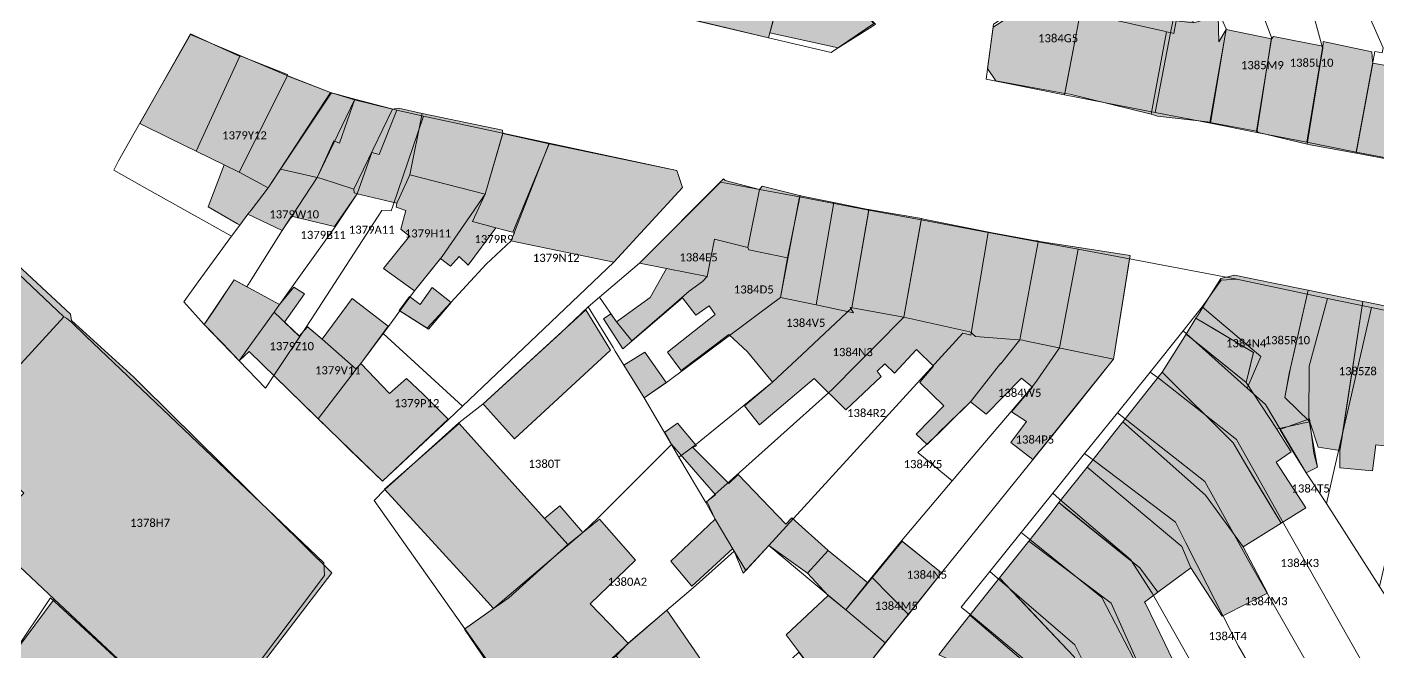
# Model space of a CAD drawing. Header units: metres. Extents: x 113120 to 240396, y 120329 to 242116.
# Drawn here: x 113298.6 to 113431.6, y 121704.6 to 121766.1 of the extents above; entities that cross this region are included whole.
import ezdxf

# ---------------------------------------------------------------- set-up
doc = ezdxf.new("R2010")
doc.units = ezdxf.units.M
doc.header["$LTSCALE"] = 3
for name, color, linetype, lineweight in [('Bpn_CaPa', 78, 'Continuous', 0), ('Bpn_ReBu', 4, 'Continuous', 0), ('Bpt_CaNu', 7, 'Continuous', 0), ('Hachure bâtiment', 11, 'Continuous', 0)]:
    doc.layers.add(name, color=color, linetype=linetype, lineweight=lineweight)
doc.styles.add('Legend', font='')
doc.styles.get('Legend').set_extended_font_data('Calibri')

msp = doc.modelspace()

# ---------------------------------------------------------------- hatches: boundary and pattern name
at = {"layer": 'Hachure bâtiment'}
h = msp.add_hatch(color=256, dxfattribs=at)
h.dxf.hatch_style = 1
h.paths.add_polyline_path([(113412.6, 121774.72), (113412.35, 121774.59), (113410.23, 121773.53), (113413.49, 121766.52), (113411.78, 121766.73), (113411.54, 121765.48), (113411.21, 121765.56), (113410.99, 121765.61), (113410.81, 121765.65), (113410.59, 121765.7), (113402.86, 121767.46), (113402.32, 121767.43), (113402.51, 121767.52), (113402.71, 121768.61), (113403.83, 121769.29), (113404.28, 121769.63), (113402.94, 121772.03), (113407.68, 121775), (113411.17, 121777.65)])
h = msp.add_hatch(color=256, dxfattribs=at)
h.dxf.hatch_style = 1
h.paths.add_polyline_path([(113370.82, 121775.29), (113371.3, 121776.25), (113374.37, 121775.26), (113374.24, 121774.74), (113373.49, 121771.83), (113373.43, 121771.61), (113373.39, 121771.44), (113371.76, 121765.53), (113371.63, 121765.06), (113362.61, 121767.2), (113362.43, 121767.19), (113364.29, 121774.94), (113364.34, 121775.15), (113364.56, 121775.24), (113364.41, 121775.29), (113364.56, 121775.58), (113365.17, 121776.75)])
h = msp.add_hatch(color=256, dxfattribs=at)
h.dxf.hatch_style = 1
h.paths.add_polyline_path([(113378.6, 121770.23), (113382.16, 121766.4), (113381.84, 121766.18), (113378.49, 121764.06), (113371.76, 121765.53), (113373.39, 121771.44), (113373.43, 121771.61)])
h = msp.add_hatch(color=256, dxfattribs=at)
h.dxf.hatch_style = 1
h.paths.add_polyline_path([(113402.51, 121767.52), (113402.32, 121767.43), (113400.81, 121759.57), (113394.01, 121760.8), (113393.2, 121762.04), (113393.74, 121766.09), (113397.69, 121768.63)])
h = msp.add_hatch(color=256, dxfattribs=at)
h.dxf.hatch_style = 1
h.paths.add_polyline_path([(113410.59, 121765.7), (113410.81, 121765.65), (113409.3, 121757.54), (113401.3, 121759.49), (113400.81, 121759.57), (113402.32, 121767.43), (113402.86, 121767.46)])
h = msp.add_hatch(color=256, dxfattribs=at)
h.dxf.hatch_style = 1
h.paths.add_polyline_path([(113415.99, 121764.66), (113416.7, 121765.86), (113415.1, 121756.71), (113414.86, 121756.77), (113409.92, 121757.35), (113409.53, 121757.48), (113409.3, 121757.54), (113410.81, 121765.65), (113410.99, 121765.61), (113411.21, 121765.56), (113411.54, 121765.48), (113411.78, 121766.73), (113413.49, 121766.52), (113415.92, 121767.2)])
h = msp.add_hatch(color=256, dxfattribs=at)
h.dxf.hatch_style = 1
h.paths.add_polyline_path([(113421.15, 121764.95), (113419.68, 121755.86), (113415.3, 121756.67), (113415.1, 121756.71), (113416.7, 121765.86)])
h = msp.add_hatch(color=256, dxfattribs=at)
h.dxf.hatch_style = 1
h.paths.add_polyline_path([(113319.37, 121763.32), (113319.57, 121763.24), (113315.28, 121753.89), (113312.72, 121755.14), (113309.73, 121756.6), (113314.71, 121765.43)])
h = msp.add_hatch(color=256, dxfattribs=at)
h.dxf.hatch_style = 1
h.paths.add_polyline_path([(113426.21, 121764.23), (113426.2, 121764.08), (113424.68, 121754.58), (113419.87, 121755.74), (113419.68, 121755.86), (113421.15, 121764.95), (113421.37, 121765.19)])
h = msp.add_hatch(color=256, dxfattribs=at)
h.dxf.hatch_style = 1
h.paths.add_polyline_path([(113431.03, 121763.66), (113431.09, 121762.74), (113431.14, 121762.55), (113429.48, 121753.69), (113424.98, 121754.52), (113424.68, 121754.58), (113426.2, 121764.08), (113426.21, 121764.23), (113426.24, 121764.46), (113426.26, 121764.7)])
h = msp.add_hatch(color=256, dxfattribs=at)
h.dxf.hatch_style = 1
h.paths.add_polyline_path([(113319.78, 121763.2), (113324.28, 121761.45), (113324.25, 121761.3), (113324.16, 121761.1), (113319.5, 121751.82), (113318.05, 121752.54), (113315.28, 121753.89), (113319.57, 121763.24)])
h = msp.add_hatch(color=256, dxfattribs=at)
h.dxf.hatch_style = 1
h.paths.add_polyline_path([(113435.15, 121761.83), (113435.37, 121761.79), (113433.48, 121753.09), (113433.34, 121752.97), (113429.48, 121753.69), (113431.14, 121762.55)])
h = msp.add_hatch(color=256, dxfattribs=at)
h.dxf.hatch_style = 1
h.paths.add_polyline_path([(113328.34, 121759.72), (113328.57, 121759.6), (113323.58, 121752.13), (113322.37, 121750.29), (113319.5, 121751.82), (113324.16, 121761.1), (113324.25, 121761.3)])
h = msp.add_hatch(color=256, dxfattribs=at)
h.dxf.hatch_style = 1
h.paths.add_polyline_path([(113328.82, 121759.56), (113330.86, 121758.94), (113327.19, 121751.29), (113323.58, 121752.13), (113328.57, 121759.6)])
h = msp.add_hatch(color=256, dxfattribs=at)
h.dxf.hatch_style = 1
h.paths.add_polyline_path([(113334.6, 121758.02), (113330.8, 121750.15), (113327.57, 121751.2), (113327.19, 121751.29), (113330.86, 121758.94)])
h = msp.add_hatch(color=256, dxfattribs=at)
h.dxf.hatch_style = 1
h.paths.add_polyline_path([(113337.52, 121757.61), (113336.32, 121751.55), (113335.29, 121749.32), (113335.05, 121748.77), (113331.12, 121749.69), (113330.82, 121749.77), (113330.8, 121750.15), (113334.6, 121758.02), (113335.21, 121758.13)])
h = msp.add_hatch(color=256, dxfattribs=at)
h.dxf.hatch_style = 1
h.paths.add_polyline_path([(113345.45, 121755.94), (113345.47, 121755.63), (113343.73, 121749.65), (113336.32, 121751.55), (113337.52, 121757.61)])
h = msp.add_hatch(color=256, dxfattribs=at)
h.dxf.hatch_style = 1
h.paths.add_polyline_path([(113350.04, 121754.61), (113346.45, 121745.9), (113346.28, 121745.95), (113344.77, 121746.35), (113342.49, 121746.95), (113343.73, 121749.65), (113345.47, 121755.63)])
h = msp.add_hatch(color=256, dxfattribs=at)
h.dxf.hatch_style = 1
h.paths.add_polyline_path([(113362.6, 121751.97), (113363.15, 121750.3), (113356.39, 121742.96), (113346.27, 121745.07), (113346.62, 121745.86), (113346.45, 121745.9), (113350.04, 121754.61)])
h = msp.add_hatch(color=256, dxfattribs=at)
h.dxf.hatch_style = 1
h.paths.add_polyline_path([(113319.5, 121751.82), (113322.37, 121750.29), (113323.58, 121752.13), (113327.19, 121751.29), (113327.57, 121751.2), (113330.8, 121750.15), (113330.82, 121749.77), (113331.12, 121749.69), (113328.9, 121746.47), (113324.67, 121747.5), (113323.73, 121746.07), (113320.37, 121747.67), (113319.58, 121746.6), (113319.35, 121746.74), (113316.47, 121748.4), (113318.05, 121752.54)])
h = msp.add_hatch(color=256, dxfattribs=at)
h.dxf.hatch_style = 1
h.paths.add_polyline_path([(113343.73, 121749.65), (113342.49, 121746.95), (113344.77, 121746.35), (113342.07, 121742.65), (113341.17, 121743.52), (113340.33, 121742.57), (113339.33, 121743.32), (113336.78, 121740.12), (113333.73, 121742.32), (113336.28, 121745.5), (113335.43, 121746.2), (113335.92, 121748.05), (113334.97, 121748.38), (113335.05, 121748.77), (113335.29, 121749.32), (113336.32, 121751.55)])
h = msp.add_hatch(color=256, dxfattribs=at)
h.dxf.hatch_style = 1
h.paths.add_polyline_path([(113367.36, 121751), (113370.73, 121750.11), (113369.59, 121744.41), (113366.3, 121745.22), (113365.58, 121741.55), (113361.59, 121742.34), (113358.94, 121742.87), (113367.2, 121751.15)])
h = msp.add_hatch(color=256, dxfattribs=at)
h.dxf.hatch_style = 1
h.paths.add_polyline_path([(113374.55, 121749.55), (113374.74, 121749.51), (113373.51, 121743.39), (113369.68, 121744.18), (113369.59, 121744.41), (113370.73, 121750.11), (113371.02, 121750.44)])
h = msp.add_hatch(color=256, dxfattribs=at)
h.dxf.hatch_style = 1
h.paths.add_polyline_path([(113374.96, 121749.46), (113378.07, 121748.84), (113376.32, 121738.74), (113372.81, 121739.49), (113373.51, 121743.39), (113374.74, 121749.51)])
h = msp.add_hatch(color=256, dxfattribs=at)
h.dxf.hatch_style = 1
h.paths.add_polyline_path([(113381.28, 121748.18), (113381.5, 121748.14), (113379.84, 121738.46), (113379.66, 121738.49), (113380, 121737.97), (113376.32, 121738.74), (113378.07, 121748.84)])
h = msp.add_hatch(color=256, dxfattribs=at)
h.dxf.hatch_style = 1
h.paths.add_polyline_path([(113381.66, 121748.11), (113381.88, 121748.07), (113386.53, 121747.28), (113386.71, 121747.25), (113384.97, 121737.55), (113380.06, 121738.42), (113379.84, 121738.46), (113381.5, 121748.14)])
h = msp.add_hatch(color=256, dxfattribs=at)
h.dxf.hatch_style = 1
h.paths.add_polyline_path([(113386.93, 121747.2), (113393.49, 121745.89), (113397.97, 121745.06), (113398.12, 121745.04), (113398.34, 121745), (113402.81, 121744.3), (113407.25, 121743.62), (113405.6, 121733.4), (113396.92, 121735.22), (113396.67, 121735.27), (113392.03, 121735.64), (113391.76, 121735.88), (113391.59, 121736.03), (113391.44, 121736.1), (113384.97, 121737.55), (113386.71, 121747.25)])
h = msp.add_hatch(color=256, dxfattribs=at)
h.dxf.hatch_style = 1
h.paths.add_polyline_path([(113302.9, 121737.83), (113303, 121737.22), (113309.15, 121731.63), (113309.95, 121730.81), (113328.62, 121712.35), (113316.14, 121696), (113315.99, 121695.99), (113313.32, 121698.49), (113301.28, 121709.75), (113294.42, 121716.2), (113298.31, 121720.19), (113293.09, 121725.21), (113293.26, 121725.36), (113292.94, 121725.35), (113292.71, 121725.57), (113296.41, 121730.14), (113293.23, 121733.51), (113290.76, 121730.82), (113290.65, 121730.71), (113282.85, 121735.47), (113282.9, 121736.17), (113290.1, 121746.3), (113293.39, 121746.67)])
h = msp.add_hatch(color=256, dxfattribs=at)
h.dxf.hatch_style = 1
h.paths.add_polyline_path([(113369.59, 121744.41), (113369.68, 121744.18), (113373.51, 121743.39), (113372.81, 121739.49), (113376.32, 121738.74), (113380, 121737.97), (113379.66, 121738.49), (113379.84, 121738.46), (113380.06, 121738.42), (113384.97, 121737.55), (113391.44, 121736.1), (113391.59, 121736.03), (113391.76, 121735.88), (113392.03, 121735.64), (113396.67, 121735.27), (113396.92, 121735.22), (113405.6, 121733.4), (113397.67, 121723.53), (113395.48, 121725.2), (113397.02, 121727.25), (113395.57, 121728.22), (113397.62, 121730.65), (113396.53, 121731.52), (113393.08, 121727.97), (113391.53, 121729.2), (113387.25, 121724.99), (113386.18, 121726.02), (113388.88, 121728.8), (113386.52, 121731.11), (113386.71, 121731.34), (113387.88, 121732.7), (113386.22, 121734.35), (113384.03, 121732.02), (113383.08, 121732.95), (113382.32, 121732.22), (113382.73, 121731.7), (113379.23, 121728.4), (113376.12, 121731.5), (113370.73, 121726.95), (113369.28, 121728.8), (113372.02, 121731.12), (113369.57, 121734.12), (113367.73, 121735.82), (113363.02, 121732.3), (113362.9, 121732.46), (113361.68, 121734.1), (113366.37, 121737.8), (113365.78, 121738.65), (113364.47, 121737.72), (113363.18, 121739.45), (113357.3, 121734.41), (113355.38, 121737.37), (113356.12, 121737.87), (113356.67, 121737.07), (113359.97, 121739.47), (113361.59, 121742.34), (113365.58, 121741.55), (113366.3, 121745.22)])
h = msp.add_hatch(color=256, dxfattribs=at)
h.dxf.hatch_style = 1
h.paths.add_polyline_path([(113421.04, 121740.95), (113424.77, 121740.19), (113423.02, 121732.56), (113422.91, 121731.98), (113422.46, 121729.61), (113424.93, 121727.24), (113424.28, 121727.1), (113421.79, 121726.53), (113421.7, 121726.51), (113418.68, 121731.09), (113419.1, 121732.83), (113419.39, 121734.06), (113415.21, 121736.55), (113415, 121736.67), (113414.04, 121737.24), (113413.72, 121737.43), (113413.93, 121737.77), (113414.1, 121738.04), (113414.83, 121739.21), (113416.18, 121741.35), (113417.52, 121741.67)])
h = msp.add_hatch(color=256, dxfattribs=at)
h.dxf.hatch_style = 1
h.paths.add_polyline_path([(113323.48, 121738.8), (113324.89, 121740.5), (113325.93, 121739.82), (113323.98, 121737.05), (113325.43, 121735.67), (113326.24, 121736.59), (113327.68, 121735.37), (113330.63, 121739.37), (113334.18, 121736.64), (113331.48, 121732.97), (113334.32, 121730.02), (113335.98, 121731.5), (113337.63, 121729.95), (113340.08, 121727.5), (113333.62, 121721.4), (113330.37, 121724.5), (113329.52, 121725.35), (113320.48, 121734.17), (113319.52, 121733.25), (113316.08, 121736.8), (113319.03, 121741.2)])
h = msp.add_hatch(color=256, dxfattribs=at)
h.dxf.hatch_style = 1
h.paths.add_polyline_path([(113340.37, 121738.97), (113338.17, 121736.35), (113335.27, 121738.18), (113336.28, 121739.57), (113337.32, 121738.8), (113338.53, 121740.47)])
h = msp.add_hatch(color=256, dxfattribs=at)
h.dxf.hatch_style = 1
h.paths.add_polyline_path([(113424.77, 121740.19), (113430.15, 121739.09), (113427.89, 121724.41), (113427.88, 121724.42), (113425.75, 121724.74), (113424.93, 121727.24), (113422.46, 121729.61), (113423.02, 121732.56), (113423.08, 121732.82)])
h = msp.add_hatch(color=256, dxfattribs=at)
h.dxf.hatch_style = 1
h.paths.add_polyline_path([(113433.24, 121738.45), (113437.27, 121737.63), (113434.38, 121724.61), (113431.44, 121724.95), (113431.1, 121722.42), (113427.89, 121722.7), (113427.89, 121724.41), (113428.04, 121725.35), (113430.15, 121739.09), (113430.53, 121739.01)])
h = msp.add_hatch(color=256, dxfattribs=at)
h.dxf.hatch_style = 1
h.paths.add_polyline_path([(113356.07, 121734.3), (113346.62, 121725.57), (113343.68, 121728.84), (113343.53, 121729), (113353.63, 121738.25)])
h = msp.add_hatch(color=256, dxfattribs=at)
h.dxf.hatch_style = 1
h.paths.add_polyline_path([(113413.72, 121737.43), (113419.39, 121734.06), (113419.37, 121733.96), (113418.68, 121731.09), (113412.75, 121735.88), (113413.72, 121737.43)])
h = msp.add_hatch(color=256, dxfattribs=at)
h.dxf.hatch_style = 1
h.paths.add_polyline_path([(113414.23, 121734.69), (113418.68, 121731.09), (113421.7, 121726.51), (113423.1, 121724.27), (113421.62, 121723.26), (113424.54, 121718.76), (113422.11, 121717.25), (113419.4, 121721.76), (113418.4, 121723.41), (113417.4, 121725.17), (113410.38, 121732.11), (113412.75, 121735.88)])
h = msp.add_hatch(color=256, dxfattribs=at)
h.dxf.hatch_style = 1
h.paths.add_polyline_path([(113361.56, 121731.11), (113359.38, 121729.6), (113359.18, 121729.93), (113357.38, 121732.82), (113359.47, 121734.1)], flags=17)
h = msp.add_hatch(color=256, dxfattribs=at)
h.dxf.hatch_style = 1
h.paths.add_polyline_path([(113422.11, 121717.25), (113418.36, 121714.92), (113414.66, 121720.02), (113406.52, 121727.23), (113410.38, 121732.11), (113417.4, 121725.17), (113418.4, 121723.41)])
h = msp.add_hatch(color=256, dxfattribs=at)
h.dxf.hatch_style = 1
h.paths.add_polyline_path([(113349.58, 121717.7), (113351.87, 121715.15), (113346.07, 121709.9), (113344.57, 121708.85), (113342.39, 121711.24), (113333.83, 121720.6), (113341.18, 121727.07)])
h = msp.add_hatch(color=256, dxfattribs=at)
h.dxf.hatch_style = 1
h.paths.add_polyline_path([(113364.53, 121724.87), (113364.18, 121724.7), (113367.72, 121721.15), (113368.63, 121722.05), (113373.33, 121717.15), (113373.92, 121717.77), (113377.52, 121714.57), (113375.48, 121712.32), (113371.68, 121715.05), (113369.13, 121712.32), (113368.25, 121714.48), (113368.13, 121714.77), (113364.08, 121711.05), (113362.03, 121713.52), (113366.37, 121717.65), (113365.57, 121719.37), (113366.42, 121720.05), (113362.07, 121725.02), (113361.41, 121726.2), (113362.68, 121727.1)])
h = msp.add_hatch(color=256, dxfattribs=at)
h.dxf.hatch_style = 1
h.paths.add_polyline_path([(113420.78, 121710.36), (113418.89, 121709.41), (113416.3, 121708.1), (113413.22, 121712.86), (113412.32, 121714.94), (113403, 121722.77), (113405.73, 121726.23), (113406.52, 121727.23), (113414.66, 121720.02), (113418.36, 121714.92)])
h = msp.add_hatch(color=256, dxfattribs=at)
h.dxf.hatch_style = 1
h.paths.add_polyline_path([(113425.32, 121724.15), (113425.68, 121722.77), (113424.57, 121722.22), (113423.32, 121724.22), (113421.98, 121726.47), (113424.9, 121727.54)])
h = msp.add_hatch(color=256, dxfattribs=at)
h.dxf.hatch_style = 1
h.paths.add_polyline_path([(113413.22, 121712.86), (113409.98, 121710.45), (113408.19, 121712.84), (113400.23, 121719.27), (113403, 121722.77), (113412.32, 121714.94)])
h = msp.add_hatch(color=256, dxfattribs=at)
h.dxf.hatch_style = 1
h.paths.add_polyline_path([(113353.35, 121716.33), (113351.87, 121715.15), (113349.58, 121717.7), (113351.08, 121718.95)])
h = msp.add_hatch(color=256, dxfattribs=at)
h.dxf.hatch_style = 1
h.paths.add_polyline_path([(113397.25, 121715.49), (113398.83, 121717.49), (113399.45, 121718.28), (113400.23, 121719.27), (113400.88, 121718.74), (113406.3, 121714.37), (113408.19, 121712.84), (113409.98, 121710.45), (113408.67, 121709.48), (113408.74, 121709.33), (113410.65, 121705.4), (113412.63, 121701.31), (113409.98, 121699.77), (113409.01, 121701.2), (113406.16, 121707.61), (113405.38, 121709.36)])
h = msp.add_hatch(color=256, dxfattribs=at)
h.dxf.hatch_style = 1
h.paths.add_polyline_path([(113358.53, 121713.6), (113354.07, 121709.3), (113357.81, 121705.43), (113356.63, 121704.17), (113348.41, 121696.96), (113341.7, 121706.8), (113344.57, 121708.85), (113346.07, 121709.9), (113351.87, 121715.15), (113353.35, 121716.33), (113355, 121717.65)])
h = msp.add_hatch(color=256, dxfattribs=at)
h.dxf.hatch_style = 1
h.paths.add_polyline_path([(113388.68, 121712.35), (113381.58, 121703.5), (113378.38, 121699.62), (113374.66, 121704.56), (113373.38, 121706.25), (113377.5, 121710.13), (113379.23, 121708.7), (113384.79, 121715.47)])
h = msp.add_hatch(color=256, dxfattribs=at)
h.dxf.hatch_style = 1
h.paths.add_polyline_path([(113404.9, 121698.86), (113403.48, 121701.09), (113401.69, 121704.11), (113394.37, 121711.85), (113397.25, 121715.49), (113405.38, 121709.36), (113409.01, 121701.2)])
h = msp.add_hatch(color=256, dxfattribs=at)
h.dxf.hatch_style = 1
h.paths.add_polyline_path([(113375.48, 121712.32), (113377.52, 121714.57), (113381.42, 121711.37), (113379.23, 121708.7), (113377.5, 121710.13)], flags=17)
h = msp.add_hatch(color=256, dxfattribs=at)
h.dxf.hatch_style = 1
h.paths.add_polyline_path([(113399.51, 121701.29), (113399.5, 121701.29), (113399.5, 121701.29), (113391.47, 121708.18), (113394.37, 121711.85), (113395.1, 121711.08), (113401.69, 121704.11), (113403.48, 121701.09), (113404.9, 121698.86), (113406.64, 121695.16), (113406.85, 121694.7), (113403.37, 121692.69)])
h = msp.add_hatch(color=256, dxfattribs=at)
h.dxf.hatch_style = 1
h.paths.add_polyline_path([(113313.32, 121698.49), (113310.67, 121695.42), (113303.77, 121697.1), (113296.62, 121703.5), (113301.28, 121709.75)])
h = msp.add_hatch(color=256, dxfattribs=at)
h.dxf.hatch_style = 1
h.paths.add_polyline_path([(113367.42, 121700.25), (113362.16, 121696.56), (113356.63, 121704.17), (113357.81, 121705.43), (113361.63, 121708.67)])
h = msp.add_hatch(color=256, dxfattribs=at)
h.dxf.hatch_style = 1
h.paths.add_polyline_path([(113392.08, 121698.45), (113392.07, 121698.46), (113393.98, 121700.35), (113391.69, 121702.8), (113388.39, 121704.29), (113389.27, 121705.4), (113391.47, 121708.18), (113397.04, 121703.4), (113397.05, 121703.39), (113399.51, 121701.29), (113400.64, 121698.76), (113403.37, 121692.69), (113404.71, 121691.03), (113405.58, 121689.95), (113404.42, 121689.15), (113403.88, 121688.79), (113403.21, 121688.32), (113401.49, 121690.37), (113400.53, 121691.51), (113396.5, 121694.82)])

# ---------------------------------------------------------------- linework, layer by layer
at = {"layer": 'Bpn_CaPa'}
for points in [[(113371.63, 121765.06), (113362.43, 121767.2), (113364.34, 121775.15), (113365.12, 121776.76), (113366.63, 121779.89), (113370.59, 121788.1), (113371.59, 121790.17), (113373.27, 121788.11), (113375.59, 121785.26), (113376.62, 121784), (113375.55, 121779.94), (113373.35, 121771.59), (113371.63, 121765.06)], [(113419.28, 121782.6), (113423.05, 121784.91), (113429.1, 121771.04), (113429.35, 121770.48), (113430.81, 121767.12), (113432.15, 121764.05), (113432.06, 121763.56), (113431.32, 121763.71), (113429.5, 121753.8), (113424.64, 121754.76), (113426.18, 121764.06), (113425.3, 121767.33), (113424.63, 121769.8), (113423.19, 121774.43), (113419.28, 121782.6)], [(113371.63, 121765.06), (113373.35, 121771.59), (113375.55, 121779.94), (113376.62, 121784), (113377.32, 121783.14), (113377.81, 121778.77), (113378.26, 121774.66), (113378.76, 121770.18), (113382.01, 121766.46), (113377.8, 121763.62), (113371.63, 121765.06)], [(113407.62, 121775.32), (113411.18, 121777.62), (113414.89, 121769.76), (113416.1, 121767.25), (113416.71, 121765.95), (113415.14, 121756.63), (113409.71, 121757.69), (113411.22, 121765.55), (113411.5, 121766.97), (113407.62, 121775.32)], [(113407.62, 121775.32), (113411.5, 121766.97), (113411.22, 121765.55), (113409.71, 121757.69), (113400.78, 121759.45), (113402.35, 121767.61), (113402.88, 121770.33), (113403.3, 121772.53), (113407.62, 121775.32)], [(113403.3, 121772.53), (113402.88, 121770.33), (113402.35, 121767.61), (113400.78, 121759.45), (113393.06, 121760.97), (113393.78, 121766.4), (113397.37, 121768.71), (113403.3, 121772.53)], [(113436.48, 121769.16), (113436.33, 121769.09), (113435.7, 121768.8), (113435.75, 121768.7), (113435.68, 121768.14), (113435.59, 121768.14), (113435.38, 121766.67), (113436.53, 121766.46), (113435.66, 121763.06), (113435.61, 121762.86), (113433.47, 121753.02), (113429.5, 121753.8), (113431.32, 121763.71), (113432.06, 121763.56), (113432.15, 121764.05), (113430.81, 121767.12), (113429.35, 121770.48), (113429.1, 121771.04), (113434.23, 121773.4), (113435.43, 121771.13), (113436.48, 121769.16)], [(113419.72, 121755.72), (113421.17, 121765.07), (113419.92, 121768.39), (113424.63, 121769.8), (113425.3, 121767.33), (113426.18, 121764.06), (113424.64, 121754.76), (113419.72, 121755.72)], [(113419.72, 121755.72), (113415.14, 121756.63), (113416.71, 121765.95), (113416.1, 121767.25), (113419.92, 121768.39), (113421.17, 121765.07), (113419.72, 121755.72)], [(113328.5, 121759.65), (113322.37, 121750.29), (113320.69, 121748.08), (113320.37, 121747.67), (113319.58, 121746.6), (113318.75, 121745.5), (113316.3, 121746.89), (113310.43, 121750.17), (113307.17, 121752), (113307.62, 121752.94), (113309.72, 121756.63), (113314.71, 121765.39), (113324.3, 121761.31), (113328.5, 121759.65)], [(113330.9, 121759.01), (113329.39, 121754.69), (113328.83, 121754.9), (113327.19, 121751.29), (113324.69, 121747.49), (113323.73, 121746.07), (113320.75, 121741.3), (113320.27, 121740.54), (113319.03, 121741.2), (113316.95, 121738.09), (113316.08, 121736.8), (113314.06, 121739.05), (113315.49, 121741.03), (113318.75, 121745.5), (113319.58, 121746.6), (113320.37, 121747.67), (113320.69, 121748.08), (113322.37, 121750.29), (113328.5, 121759.65), (113330.9, 121759.01)], [(113330.9, 121759.01), (113335.02, 121757.92), (113333.29, 121753.55), (113332.57, 121753.75), (113331.12, 121749.69), (113328.98, 121746.45), (113325.88, 121742.13), (113323.48, 121738.8), (113322.95, 121738.04), (113320.3, 121734.34), (113319.52, 121733.25), (113317.89, 121734.93), (113316.08, 121736.8), (113316.95, 121738.09), (113319.03, 121741.2), (113320.27, 121740.54), (113320.75, 121741.3), (113323.73, 121746.07), (113324.69, 121747.49), (113327.19, 121751.29), (113328.83, 121754.9), (113329.39, 121754.69), (113330.9, 121759.01)], [(113337.66, 121757.35), (113334.64, 121748.47), (113334.48, 121748.02), (113333.55, 121748.06), (113326.17, 121736.65), (113325.49, 121735.62), (113322.95, 121738.04), (113323.48, 121738.8), (113325.88, 121742.13), (113328.98, 121746.45), (113331.12, 121749.69), (113332.57, 121753.75), (113333.29, 121753.55), (113335.02, 121757.92), (113337.66, 121757.35)], [(113337.66, 121757.35), (113345.48, 121755.66), (113343.73, 121749.65), (113341.99, 121747.13), (113339.5, 121743.52), (113336.78, 121740.12), (113335.34, 121738.15), (113334.22, 121736.62), (113333.7, 121735.92), (113331.48, 121732.96), (113331.02, 121732.41), (113327.68, 121735.37), (113326.17, 121736.65), (113333.55, 121748.06), (113334.48, 121748.02), (113334.64, 121748.47), (113337.66, 121757.35)], [(113335.34, 121738.15), (113336.78, 121740.12), (113339.5, 121743.52), (113341.99, 121747.13), (113343.73, 121749.65), (113345.48, 121755.66), (113350.02, 121754.68), (113346.6, 121745.86), (113346.29, 121745.07), (113343.83, 121742.75), (113338.02, 121736.45), (113335.34, 121738.15)], [(113335.34, 121738.15), (113338.02, 121736.45), (113343.83, 121742.75), (113346.29, 121745.07), (113346.6, 121745.86), (113350.02, 121754.68), (113362.6, 121751.97), (113363.15, 121750.3), (113356.39, 121742.96), (113348.85, 121735.77), (113341.51, 121728.76), (113333.7, 121735.92), (113334.22, 121736.62), (113335.34, 121738.15)], [(113354.98, 121739.52), (113356.67, 121737.07), (113358.18, 121735.21), (113363.83, 121740.09), (113365.13, 121741.05), (113365.58, 121741.55), (113366.3, 121745.22), (113369.59, 121744.41), (113370.73, 121750.11), (113374.67, 121749.38), (113372.81, 121739.49), (113370.64, 121737.87), (113369.59, 121737.09), (113361.58, 121731.1), (113359.38, 121729.6), (113357.38, 121732.82), (113356.55, 121734.18), (113356.33, 121734.54), (113353.87, 121738.55), (113354.98, 121739.52)], [(113354.98, 121739.52), (113358.94, 121742.87), (113366.89, 121750.84), (113367.62, 121750.7), (113370.73, 121750.11), (113369.59, 121744.41), (113366.3, 121745.22), (113365.58, 121741.55), (113365.13, 121741.05), (113363.83, 121740.09), (113358.18, 121735.21), (113356.67, 121737.07), (113354.98, 121739.52)], [(113362.81, 121723.76), (113362.07, 121725), (113359.38, 121729.6), (113361.58, 121731.1), (113369.59, 121737.09), (113370.64, 121737.87), (113372.81, 121739.49), (113374.67, 121749.38), (113381.51, 121748.09), (113379.84, 121738.46), (113376.08, 121734.93), (113374.91, 121733.83), (113372.02, 121731.12), (113364.45, 121724.95), (113363.78, 121724.46), (113362.81, 121723.76)], [(113386.66, 121747.12), (113384.97, 121737.55), (113382.1, 121734.66), (113380.42, 121732.98), (113377.92, 121730.46), (113377.55, 121730.08), (113368.14, 121721.67), (113366.35, 121720.08), (113365.46, 121719.28), (113362.81, 121723.76), (113363.78, 121724.46), (113364.45, 121724.95), (113372.02, 121731.12), (113374.91, 121733.83), (113376.08, 121734.93), (113379.84, 121738.46), (113381.51, 121748.09), (113386.66, 121747.12)], [(113386.66, 121747.12), (113393.27, 121745.88), (113391.54, 121735.75), (113390.78, 121735.96), (113371.68, 121715.05), (113369.39, 121712.59), (113368.25, 121714.48), (113366.37, 121717.65), (113365.46, 121719.28), (113366.35, 121720.08), (113368.14, 121721.67), (113377.55, 121730.08), (113377.92, 121730.46), (113380.42, 121732.98), (113382.1, 121734.66), (113384.97, 121737.55), (113386.66, 121747.12)], [(113292.36, 121717.85), (113290.84, 121719.54), (113289.28, 121721.05), (113288.83, 121720.37), (113285.23, 121722.87), (113277.77, 121728.04), (113282.85, 121735.47), (113286.1, 121740.24), (113290.26, 121746.32), (113292.69, 121746.59), (113302.26, 121737.57), (113295.9, 121730.68), (113295.08, 121729.79), (113296.21, 121728.78), (113295.93, 121728.48), (113296.87, 121727.6), (113293.94, 121724.43), (113295.44, 121723.04), (113293.74, 121721.18), (113294.72, 121720.37), (113292.36, 121717.85)], [(113398.19, 121744.96), (113396.37, 121735.3), (113394.48, 121732.91), (113394.48, 121732.96), (113391.53, 121729.2), (113388.35, 121726.1), (113388.35, 121726.04), (113386.33, 121724.2), (113389.73, 121721.43), (113384.73, 121715.52), (113381.81, 121711.94), (113379.23, 121708.7), (113377.52, 121710.15), (113371.68, 121715.05), (113390.78, 121735.96), (113391.54, 121735.75), (113393.27, 121745.88), (113398.19, 121744.96)], [(113389.73, 121721.43), (113397.58, 121730.68), (113398.01, 121731.25), (113400.3, 121734.51), (113402.12, 121744.22), (113407.19, 121743.27), (113405.6, 121733.4), (113401.6, 121728.37), (113388.68, 121712.35), (113384.73, 121715.52), (113389.73, 121721.43)], [(113398.19, 121744.96), (113402.12, 121744.22), (113400.3, 121734.51), (113398.01, 121731.25), (113397.58, 121730.68), (113389.73, 121721.43), (113386.33, 121724.2), (113388.35, 121726.04), (113388.35, 121726.1), (113391.53, 121729.2), (113394.48, 121732.96), (113394.48, 121732.91), (113396.37, 121735.3), (113398.19, 121744.96)], [(113424.57, 121722.22), (113423.37, 121724.25), (113420.58, 121728.95), (113418.77, 121730.56), (113420.11, 121733.68), (113414.32, 121738.56), (113416.21, 121741.18), (113417.75, 121741.27), (113426.67, 121739.39), (113424.87, 121732.72), (113424.82, 121727.5), (113425.68, 121722.77), (113424.57, 121722.22)], [(113424.57, 121722.22), (113425.68, 121722.77), (113424.82, 121727.5), (113424.87, 121732.72), (113426.67, 121739.39), (113431, 121738.48), (113428.93, 121729.46), (113427.37, 121722.65), (113426.58, 121719.18), (113424.57, 121722.22)], [(113322.95, 121738.04), (113325.49, 121735.62), (113322.93, 121731.78), (113322.12, 121730.56), (113319.52, 121733.25), (113320.3, 121734.34), (113322.95, 121738.04)], [(113362.07, 121725), (113354.88, 121717.8), (113353.35, 121716.33), (113344.57, 121708.85), (113341.74, 121706.83), (113332.82, 121719.49), (113333.86, 121720.55), (113341.13, 121727.12), (113343.51, 121728.98), (113351.2, 121736.01), (113353.87, 121738.55), (113356.33, 121734.54), (113356.55, 121734.18), (113357.38, 121732.82), (113359.38, 121729.6), (113362.07, 121725)], [(113412.47, 121736.19), (113414.32, 121738.56), (113420.11, 121733.68), (113418.77, 121730.56), (113412.79, 121735.9), (113412.47, 121736.19)], [(113431.81, 121711), (113426.58, 121719.18), (113427.37, 121722.65), (113428.93, 121729.46), (113431, 121738.48), (113437.06, 121737.2), (113434.97, 121726.49), (113434.55, 121724.06), (113433.83, 121719.75), (113431.81, 121711)], [(113331.02, 121732.41), (113327.3, 121727.52), (113322.93, 121731.78), (113325.49, 121735.62), (113326.17, 121736.65), (113327.68, 121735.37), (113331.02, 121732.41)], [(113331.02, 121732.41), (113331.48, 121732.96), (113333.7, 121735.92), (113341.51, 121728.76), (113340.13, 121727.45), (113333.62, 121721.4), (113327.3, 121727.52), (113331.02, 121732.41)], [(113409.2, 121732.12), (113412.47, 121736.19), (113412.79, 121735.9), (113418.77, 121730.56), (113420.58, 121728.95), (113423.37, 121724.25), (113424.57, 121722.22), (113426.58, 121719.18), (113431.81, 121711), (113435.33, 121705.5), (113436.73, 121703.27), (113437.05, 121702.78), (113432.2, 121699.85), (113422.51, 121716.94), (113419.03, 121723.16), (113417.72, 121725.5), (113410.13, 121731.45), (113409.2, 121732.12)], [(113409.2, 121732.12), (113410.13, 121731.45), (113417.72, 121725.5), (113419.03, 121723.16), (113422.51, 121716.94), (113432.2, 121699.85), (113438.09, 121689.48), (113435.18, 121687.33), (113434.28, 121686.63), (113418.93, 121713.5), (113414.61, 121721.35), (113406.91, 121727.39), (113405.99, 121728.12), (113409.2, 121732.12)], [(113430.31, 121683.66), (113417.92, 121705.12), (113414.83, 121711.18), (113412.73, 121715.31), (113411.7, 121717.35), (113403.72, 121723.38), (113402.76, 121724.11), (113405.99, 121728.12), (113406.91, 121727.39), (113414.61, 121721.35), (113418.93, 121713.5), (113434.28, 121686.63), (113433.75, 121686.23), (113430.31, 121683.66)], [(113362.07, 121725), (113362.81, 121723.76), (113365.46, 121719.28), (113366.37, 121717.65), (113368.25, 121714.48), (113364.2, 121710.88), (113361.63, 121708.67), (113357.83, 121705.4), (113353.11, 121701.09), (113348.59, 121697.15), (113341.74, 121706.83), (113344.57, 121708.85), (113353.35, 121716.33), (113354.88, 121717.8), (113362.07, 121725)], [(113430.31, 121683.66), (113428.74, 121682.5), (113426.2, 121680.6), (113409.42, 121710.35), (113407.26, 121713.66), (113400.56, 121719.39), (113399.62, 121720.21), (113402.76, 121724.11), (113403.72, 121723.38), (113411.7, 121717.35), (113412.73, 121715.31), (113414.83, 121711.18), (113417.92, 121705.12), (113430.31, 121683.66)], [(113399.62, 121720.21), (113400.56, 121719.39), (113407.26, 121713.66), (113409.42, 121710.35), (113426.2, 121680.6), (113422.12, 121677.56), (113409.56, 121700.31), (113408.07, 121702.97), (113404.44, 121709.93), (113397.5, 121715.54), (113396.51, 121716.34), (113399.62, 121720.21)], [(113422.12, 121677.56), (113418.14, 121674.58), (113404.59, 121699.71), (113403.37, 121702.14), (113402.99, 121702.9), (113401.8, 121705.26), (113394.41, 121711.65), (113393.41, 121712.48), (113396.51, 121716.34), (113397.5, 121715.54), (113404.44, 121709.93), (113408.07, 121702.97), (113409.56, 121700.31), (113422.12, 121677.56)], [(113377.5, 121700.59), (113374.63, 121704.54), (113367.98, 121698.25), (113360.28, 121691.65), (113355.4, 121687.43), (113348.59, 121697.15), (113353.11, 121701.09), (113357.83, 121705.4), (113361.63, 121708.67), (113364.2, 121710.88), (113368.25, 121714.48), (113369.39, 121712.59), (113371.68, 121715.05), (113377.52, 121710.15), (113379.23, 121708.7), (113383.13, 121705.47), (113381.58, 121703.51), (113378.28, 121699.5), (113377.5, 121700.59)], [(113385.41, 121708.27), (113381.81, 121711.94), (113384.73, 121715.52), (113388.68, 121712.35), (113385.41, 121708.27)], [(113406.06, 121688.55), (113405.24, 121690.13), (113403.93, 121692.57), (113399.21, 121701.85), (113391.62, 121708.14), (113390.6, 121708.99), (113393.41, 121712.48), (113394.41, 121711.65), (113401.8, 121705.26), (113402.99, 121702.9), (113403.37, 121702.14), (113404.59, 121699.71), (113418.14, 121674.58), (113416.32, 121673.23), (113415.42, 121672.55), (113414.42, 121671.8), (113412.8, 121675.04), (113412.16, 121676.33), (113410.9, 121678.85), (113410.06, 121680.55), (113409.04, 121682.59), (113408.36, 121683.96), (113406.76, 121687.18), (113406.06, 121688.55)], [(113385.41, 121708.27), (113383.13, 121705.47), (113379.23, 121708.7), (113381.81, 121711.94), (113385.41, 121708.27)], [(113315.95, 121696.17), (113310.73, 121689.35), (113295.16, 121701.35), (113296.65, 121703.47), (113297.29, 121704.44), (113300.95, 121709.89), (113313.41, 121698.41), (113315.95, 121696.17)]]:
    msp.add_lwpolyline(points, close=True, dxfattribs=at)
for points in [[(113381.58, 121703.51), (113383.13, 121705.47), (113385.41, 121708.27), (113388.68, 121712.35), (113401.6, 121728.37), (113405.6, 121733.4), (113407.19, 121743.27), (113417.75, 121741.27), (113416.21, 121741.18), (113414.32, 121738.56), (113412.47, 121736.19), (113409.2, 121732.12), (113409.2, 121732.12), (113405.99, 121728.12), (113402.76, 121724.11), (113399.62, 121720.21), (113396.51, 121716.34), (113393.41, 121712.48), (113390.6, 121708.99), (113391.62, 121708.14), (113399.21, 121701.85)], [(113295.9, 121730.68), (113302.26, 121737.57), (113302.51, 121737.43), (113303.04, 121737), (113304.45, 121735.65), (113308.53, 121731.76), (113327.86, 121713.33), (113327.91, 121712.1), (113315.95, 121696.17)], [(113313.41, 121698.41), (113300.95, 121709.89), (113297.29, 121704.44)]]:
    msp.add_lwpolyline(points, dxfattribs=at)
at = {"layer": 'Bpn_ReBu'}
for points in [[(113412.6, 121774.72), (113412.35, 121774.59), (113410.23, 121773.53), (113413.49, 121766.52), (113411.78, 121766.73), (113411.54, 121765.48), (113411.21, 121765.56), (113410.99, 121765.61), (113410.81, 121765.65), (113410.59, 121765.7), (113402.86, 121767.46), (113402.32, 121767.43), (113402.51, 121767.52), (113402.71, 121768.61), (113403.83, 121769.29), (113404.28, 121769.63), (113402.94, 121772.03), (113407.68, 121775), (113411.17, 121777.65), (113412.6, 121774.72)], [(113370.82, 121775.29), (113371.3, 121776.25), (113374.37, 121775.26), (113374.24, 121774.74), (113373.49, 121771.83), (113373.43, 121771.61), (113373.39, 121771.44), (113371.76, 121765.53), (113371.63, 121765.06), (113362.61, 121767.2), (113362.43, 121767.19), (113364.29, 121774.94), (113364.34, 121775.15), (113364.56, 121775.24), (113364.41, 121775.29), (113364.56, 121775.58), (113365.17, 121776.75), (113370.82, 121775.29)], [(113378.6, 121770.23), (113382.16, 121766.4), (113381.84, 121766.18), (113378.49, 121764.06), (113371.76, 121765.53), (113373.39, 121771.44), (113373.43, 121771.61), (113378.6, 121770.23)], [(113402.51, 121767.52), (113402.32, 121767.43), (113400.81, 121759.57), (113394.01, 121760.8), (113393.2, 121762.04), (113393.74, 121766.09), (113397.69, 121768.63), (113402.51, 121767.52)], [(113410.59, 121765.7), (113410.81, 121765.65), (113409.3, 121757.54), (113401.3, 121759.49), (113400.81, 121759.57), (113402.32, 121767.43), (113402.86, 121767.46), (113410.59, 121765.7)], [(113415.99, 121764.66), (113416.7, 121765.86), (113415.1, 121756.71), (113414.86, 121756.77), (113409.92, 121757.35), (113409.53, 121757.48), (113409.3, 121757.54), (113410.81, 121765.65), (113410.99, 121765.61), (113411.21, 121765.56), (113411.54, 121765.48), (113411.78, 121766.73), (113413.49, 121766.52), (113415.92, 121767.2), (113415.99, 121764.66)], [(113421.15, 121764.95), (113419.68, 121755.86), (113415.3, 121756.67), (113415.1, 121756.71), (113416.7, 121765.86), (113421.15, 121764.95)], [(113319.37, 121763.32), (113319.57, 121763.24), (113315.28, 121753.89), (113312.72, 121755.14), (113309.73, 121756.6), (113314.71, 121765.43), (113319.37, 121763.32)], [(113426.21, 121764.23), (113426.2, 121764.08), (113424.68, 121754.58), (113419.87, 121755.74), (113419.68, 121755.86), (113421.15, 121764.95), (113421.37, 121765.19), (113426.21, 121764.23)], [(113431.03, 121763.66), (113431.09, 121762.74), (113431.14, 121762.55), (113429.48, 121753.69), (113424.98, 121754.52), (113424.68, 121754.58), (113426.2, 121764.08), (113426.21, 121764.23), (113426.24, 121764.46), (113426.26, 121764.7), (113431.03, 121763.66)], [(113319.78, 121763.2), (113324.28, 121761.45), (113324.25, 121761.3), (113324.16, 121761.1), (113319.5, 121751.82), (113318.05, 121752.54), (113315.28, 121753.89), (113319.57, 121763.24), (113319.78, 121763.2)], [(113435.15, 121761.83), (113435.37, 121761.79), (113433.48, 121753.09), (113433.34, 121752.97), (113429.48, 121753.69), (113431.14, 121762.55), (113435.15, 121761.83)], [(113328.34, 121759.72), (113328.57, 121759.6), (113323.58, 121752.13), (113322.37, 121750.29), (113319.5, 121751.82), (113324.16, 121761.1), (113324.25, 121761.3), (113328.34, 121759.72)], [(113328.82, 121759.56), (113330.86, 121758.94), (113327.19, 121751.29), (113323.58, 121752.13), (113328.57, 121759.6), (113328.82, 121759.56)], [(113334.6, 121758.02), (113330.8, 121750.15), (113327.57, 121751.2), (113327.19, 121751.29), (113330.86, 121758.94), (113334.6, 121758.02)], [(113337.52, 121757.61), (113336.32, 121751.55), (113335.29, 121749.32), (113335.05, 121748.77), (113331.12, 121749.69), (113330.82, 121749.77), (113330.8, 121750.15), (113334.6, 121758.02), (113335.21, 121758.13), (113337.52, 121757.61)], [(113345.45, 121755.94), (113345.47, 121755.63), (113343.73, 121749.65), (113336.32, 121751.55), (113337.52, 121757.61), (113345.45, 121755.94)], [(113350.04, 121754.61), (113346.45, 121745.9), (113346.28, 121745.95), (113344.77, 121746.35), (113342.49, 121746.95), (113343.73, 121749.65), (113345.47, 121755.63), (113350.04, 121754.61)], [(113362.6, 121751.97), (113363.15, 121750.3), (113356.39, 121742.96), (113346.27, 121745.07), (113346.62, 121745.86), (113346.45, 121745.9), (113350.04, 121754.61), (113362.6, 121751.97)], [(113319.5, 121751.82), (113322.37, 121750.29), (113323.58, 121752.13), (113327.19, 121751.29), (113327.57, 121751.2), (113330.8, 121750.15), (113330.82, 121749.77), (113331.12, 121749.69), (113328.9, 121746.47), (113324.67, 121747.5), (113323.73, 121746.07), (113320.37, 121747.67), (113319.58, 121746.6), (113319.35, 121746.74), (113316.47, 121748.4), (113318.05, 121752.54), (113319.5, 121751.82)], [(113343.73, 121749.65), (113342.49, 121746.95), (113344.77, 121746.35), (113342.07, 121742.65), (113341.17, 121743.52), (113340.33, 121742.57), (113339.33, 121743.32), (113336.78, 121740.12), (113333.73, 121742.32), (113336.28, 121745.5), (113335.43, 121746.2), (113335.92, 121748.05), (113334.97, 121748.38), (113335.05, 121748.77), (113335.29, 121749.32), (113336.32, 121751.55), (113343.73, 121749.65)], [(113367.36, 121751), (113370.73, 121750.11), (113369.59, 121744.41), (113366.3, 121745.22), (113365.58, 121741.55), (113361.59, 121742.34), (113358.94, 121742.87), (113367.2, 121751.15), (113367.36, 121751)], [(113374.55, 121749.55), (113374.74, 121749.51), (113373.51, 121743.39), (113369.68, 121744.18), (113369.59, 121744.41), (113370.73, 121750.11), (113371.02, 121750.44), (113374.55, 121749.55)], [(113374.96, 121749.46), (113378.07, 121748.84), (113376.32, 121738.74), (113372.81, 121739.49), (113373.51, 121743.39), (113374.74, 121749.51), (113374.96, 121749.46)], [(113381.28, 121748.18), (113381.5, 121748.14), (113379.84, 121738.46), (113379.66, 121738.49), (113380, 121737.97), (113376.32, 121738.74), (113378.07, 121748.84), (113381.28, 121748.18)], [(113381.66, 121748.11), (113381.88, 121748.07), (113386.53, 121747.28), (113386.71, 121747.25), (113384.97, 121737.55), (113380.06, 121738.42), (113379.84, 121738.46), (113381.5, 121748.14), (113381.66, 121748.11)], [(113386.93, 121747.2), (113393.49, 121745.89), (113397.97, 121745.06), (113398.12, 121745.04), (113398.34, 121745), (113402.81, 121744.3), (113407.25, 121743.62), (113405.6, 121733.4), (113396.92, 121735.22), (113396.67, 121735.27), (113392.03, 121735.64), (113391.76, 121735.88), (113391.59, 121736.03), (113391.44, 121736.1), (113384.97, 121737.55), (113386.71, 121747.25), (113386.93, 121747.2)], [(113302.9, 121737.83), (113303, 121737.22), (113309.15, 121731.63), (113309.95, 121730.81), (113328.62, 121712.35), (113316.14, 121696), (113315.99, 121695.99), (113313.32, 121698.49), (113301.28, 121709.75), (113294.42, 121716.2), (113298.31, 121720.19), (113293.09, 121725.21), (113293.26, 121725.36), (113292.94, 121725.35), (113292.71, 121725.57), (113296.41, 121730.14), (113293.23, 121733.51), (113290.76, 121730.82), (113290.65, 121730.71), (113282.85, 121735.47), (113282.9, 121736.17), (113290.1, 121746.3), (113293.39, 121746.67), (113302.9, 121737.83)], [(113369.59, 121744.41), (113369.68, 121744.18), (113373.51, 121743.39), (113372.81, 121739.49), (113376.32, 121738.74), (113380, 121737.97), (113379.66, 121738.49), (113379.84, 121738.46), (113380.06, 121738.42), (113384.97, 121737.55), (113391.44, 121736.1), (113391.59, 121736.03), (113391.76, 121735.88), (113392.03, 121735.64), (113396.67, 121735.27), (113396.92, 121735.22), (113405.6, 121733.4), (113397.67, 121723.53), (113395.48, 121725.2), (113397.02, 121727.25), (113395.57, 121728.22), (113397.62, 121730.65), (113396.53, 121731.52), (113393.08, 121727.97), (113391.53, 121729.2), (113387.25, 121724.99), (113386.18, 121726.02), (113388.88, 121728.8), (113386.52, 121731.11), (113386.71, 121731.34), (113387.88, 121732.7), (113386.22, 121734.35), (113384.03, 121732.02), (113383.08, 121732.95), (113382.32, 121732.22), (113382.73, 121731.7), (113379.23, 121728.4), (113376.12, 121731.5), (113370.73, 121726.95), (113369.28, 121728.8), (113372.02, 121731.12), (113369.57, 121734.12), (113367.73, 121735.82), (113363.02, 121732.3), (113362.9, 121732.46), (113361.68, 121734.1), (113366.37, 121737.8), (113365.78, 121738.65), (113364.47, 121737.72), (113363.18, 121739.45), (113357.3, 121734.41), (113355.38, 121737.37), (113356.12, 121737.87), (113356.67, 121737.07), (113359.97, 121739.47), (113361.59, 121742.34), (113365.58, 121741.55), (113366.3, 121745.22), (113369.59, 121744.41)], [(113421.04, 121740.95), (113424.77, 121740.19), (113423.02, 121732.56), (113422.91, 121731.98), (113422.46, 121729.61), (113424.93, 121727.24), (113424.28, 121727.1), (113421.79, 121726.53), (113421.7, 121726.51), (113418.68, 121731.09), (113419.1, 121732.83), (113419.39, 121734.06), (113415.21, 121736.55), (113415, 121736.67), (113414.04, 121737.24), (113413.72, 121737.43), (113413.93, 121737.77), (113414.1, 121738.04), (113414.83, 121739.21), (113416.18, 121741.35), (113417.52, 121741.67), (113421.04, 121740.95)], [(113323.48, 121738.8), (113324.89, 121740.5), (113325.93, 121739.82), (113323.98, 121737.05), (113325.43, 121735.67), (113326.24, 121736.59), (113327.68, 121735.37), (113330.63, 121739.37), (113334.18, 121736.64), (113331.48, 121732.97), (113334.32, 121730.02), (113335.98, 121731.5), (113337.63, 121729.95), (113340.08, 121727.5), (113333.62, 121721.4), (113330.37, 121724.5), (113329.52, 121725.35), (113320.48, 121734.17), (113319.52, 121733.25), (113316.08, 121736.8), (113319.03, 121741.2), (113323.48, 121738.8)], [(113340.37, 121738.97), (113338.17, 121736.35), (113335.27, 121738.18), (113336.28, 121739.57), (113337.32, 121738.8), (113338.53, 121740.47), (113340.37, 121738.97)], [(113424.77, 121740.19), (113430.15, 121739.09), (113427.89, 121724.41), (113427.88, 121724.42), (113425.75, 121724.74), (113424.93, 121727.24), (113422.46, 121729.61), (113423.02, 121732.56), (113423.08, 121732.82), (113424.77, 121740.19)], [(113433.24, 121738.45), (113437.27, 121737.63), (113434.38, 121724.61), (113431.44, 121724.95), (113431.1, 121722.42), (113427.89, 121722.7), (113427.89, 121724.41), (113428.04, 121725.35), (113430.15, 121739.09), (113430.53, 121739.01), (113433.24, 121738.45)], [(113356.07, 121734.3), (113346.62, 121725.57), (113343.68, 121728.84), (113343.53, 121729), (113353.63, 121738.25), (113356.07, 121734.3)], [(113413.72, 121737.43), (113419.39, 121734.06), (113419.37, 121733.96), (113418.68, 121731.09), (113412.75, 121735.88), (113413.72, 121737.43), (113413.72, 121737.43)], [(113414.23, 121734.69), (113418.68, 121731.09), (113421.7, 121726.51), (113423.1, 121724.27), (113421.62, 121723.26), (113424.54, 121718.76), (113422.11, 121717.25), (113419.4, 121721.76), (113418.4, 121723.41), (113417.4, 121725.17), (113410.38, 121732.11), (113412.75, 121735.88), (113414.23, 121734.69)], [(113361.56, 121731.11), (113359.38, 121729.6), (113359.18, 121729.93), (113357.38, 121732.82), (113359.47, 121734.1), (113361.56, 121731.11)], [(113422.11, 121717.25), (113418.36, 121714.92), (113414.66, 121720.02), (113406.52, 121727.23), (113410.38, 121732.11), (113417.4, 121725.17), (113418.4, 121723.41), (113422.11, 121717.25)], [(113349.58, 121717.7), (113351.87, 121715.15), (113346.07, 121709.9), (113344.57, 121708.85), (113342.39, 121711.24), (113333.83, 121720.6), (113341.18, 121727.07), (113349.58, 121717.7)], [(113364.53, 121724.87), (113364.18, 121724.7), (113367.72, 121721.15), (113368.63, 121722.05), (113373.33, 121717.15), (113373.92, 121717.77), (113377.52, 121714.57), (113375.48, 121712.32), (113371.68, 121715.05), (113369.13, 121712.32), (113368.25, 121714.48), (113368.13, 121714.77), (113364.08, 121711.05), (113362.03, 121713.52), (113366.37, 121717.65), (113365.57, 121719.37), (113366.42, 121720.05), (113362.07, 121725.02), (113361.41, 121726.2), (113362.68, 121727.1), (113364.53, 121724.87)], [(113420.78, 121710.36), (113418.89, 121709.41), (113416.3, 121708.1), (113413.22, 121712.86), (113412.32, 121714.94), (113403, 121722.77), (113405.73, 121726.23), (113406.52, 121727.23), (113414.66, 121720.02), (113418.36, 121714.92), (113420.78, 121710.36)], [(113425.32, 121724.15), (113425.68, 121722.77), (113424.57, 121722.22), (113423.32, 121724.22), (113421.98, 121726.47), (113424.9, 121727.54), (113425.32, 121724.15)], [(113413.22, 121712.86), (113409.98, 121710.45), (113408.19, 121712.84), (113400.23, 121719.27), (113403, 121722.77), (113412.32, 121714.94), (113413.22, 121712.86)], [(113353.35, 121716.33), (113351.87, 121715.15), (113349.58, 121717.7), (113351.08, 121718.95), (113353.35, 121716.33)], [(113397.25, 121715.49), (113398.83, 121717.49), (113399.45, 121718.28), (113400.23, 121719.27), (113400.88, 121718.74), (113406.3, 121714.37), (113408.19, 121712.84), (113409.98, 121710.45), (113408.67, 121709.48), (113408.74, 121709.33), (113410.65, 121705.4), (113412.63, 121701.31), (113409.98, 121699.77), (113409.01, 121701.2), (113406.16, 121707.61), (113405.38, 121709.36), (113397.25, 121715.49)], [(113358.53, 121713.6), (113354.07, 121709.3), (113357.81, 121705.43), (113356.63, 121704.17), (113348.41, 121696.96), (113341.7, 121706.8), (113344.57, 121708.85), (113346.07, 121709.9), (113351.87, 121715.15), (113353.35, 121716.33), (113355, 121717.65), (113358.53, 121713.6)], [(113388.68, 121712.35), (113381.58, 121703.5), (113378.38, 121699.62), (113374.66, 121704.56), (113373.38, 121706.25), (113377.5, 121710.13), (113379.23, 121708.7), (113384.79, 121715.47), (113388.68, 121712.35)], [(113404.9, 121698.86), (113403.48, 121701.09), (113401.69, 121704.11), (113394.37, 121711.85), (113397.25, 121715.49), (113405.38, 121709.36), (113409.01, 121701.2), (113404.9, 121698.86)], [(113375.48, 121712.32), (113377.52, 121714.57), (113381.42, 121711.37), (113379.23, 121708.7), (113377.5, 121710.13), (113375.48, 121712.32)], [(113399.51, 121701.29), (113399.5, 121701.29), (113399.5, 121701.29), (113391.47, 121708.18), (113394.37, 121711.85), (113395.1, 121711.08), (113401.69, 121704.11), (113403.48, 121701.09), (113404.9, 121698.86), (113406.64, 121695.16), (113406.85, 121694.7), (113403.37, 121692.69), (113399.51, 121701.29)], [(113313.32, 121698.49), (113310.67, 121695.42), (113303.77, 121697.1), (113296.62, 121703.5), (113301.28, 121709.75), (113313.32, 121698.49)], [(113367.42, 121700.25), (113362.16, 121696.56), (113356.63, 121704.17), (113357.81, 121705.43), (113361.63, 121708.67), (113367.42, 121700.25)], [(113392.08, 121698.45), (113392.07, 121698.46), (113393.98, 121700.35), (113391.69, 121702.8), (113388.39, 121704.29), (113389.27, 121705.4), (113391.47, 121708.18), (113397.04, 121703.4), (113397.05, 121703.39), (113399.51, 121701.29), (113400.64, 121698.76), (113403.37, 121692.69), (113404.71, 121691.03), (113405.58, 121689.95), (113404.42, 121689.15), (113403.88, 121688.79), (113403.21, 121688.32), (113401.49, 121690.37), (113400.53, 121691.51), (113396.5, 121694.82), (113392.08, 121698.45)]]:
    msp.add_lwpolyline(points, close=True, dxfattribs=at)

# ---------------------------------------------------------------- texts
at = {"layer": 'Bpt_CaNu', "char_height": 0.8, "attachment_point": 7, "style": 'Legend'}
for s, insert in [('1384G5', (113398.18, 121764.6)), ('1385L10', (113422.95, 121762.19)), ('1385M9', (113418.15, 121761.95)), ('1379Y12', (113317.84, 121755.04)), ('1379W10', (113322.48, 121747.26)), ('1379B11', (113325.55, 121745.23)), ('1379A11', (113330.31, 121745.75)), ('1379H11', (113335.82, 121745.38)), ('1379R9', (113342.68, 121744.82)), ('1379N12', (113348.43, 121742.97)), ('1384E5', (113362.86, 121743.02)), ('1384D5', (113368.22, 121739.86)), ('1384V5', (113373.36, 121736.57)), ('1379Z10', (113322.5, 121734.27)), ('1384N4', (113416.68, 121734.56)), ('1385R10', (113420.49, 121734.86)), ('1384N3', (113377.94, 121733.69)), ('1379V11', (113326.98, 121731.9)), ('1385Z8', (113427.78, 121731.81)), ('1384W5', (113394.23, 121729.68)), ('1379P12', (113334.79, 121728.66)), ('1384R2', (113379.37, 121727.69)), ('1384P5', (113395.96, 121725.08)), ('1380T', (113348, 121722.69)), ('1384X5', (113384.94, 121722.66)), ('1384T5', (113423.13, 121720.26)), ('1378H7', (113308.77, 121716.87)), ('1384K3', (113422.04, 121712.92)), ('1384N5', (113385.25, 121711.77)), ('1380A2', (113355.8, 121711.07)), ('1384M3', (113418.52, 121709.16)), ('1384M5', (113382.11, 121708.7)), ('1384T4', (113414.97, 121705.72))]:
    msp.add_mtext(s, dxfattribs=dict(at, insert=insert))

doc.saveas('drawing.dxf')
